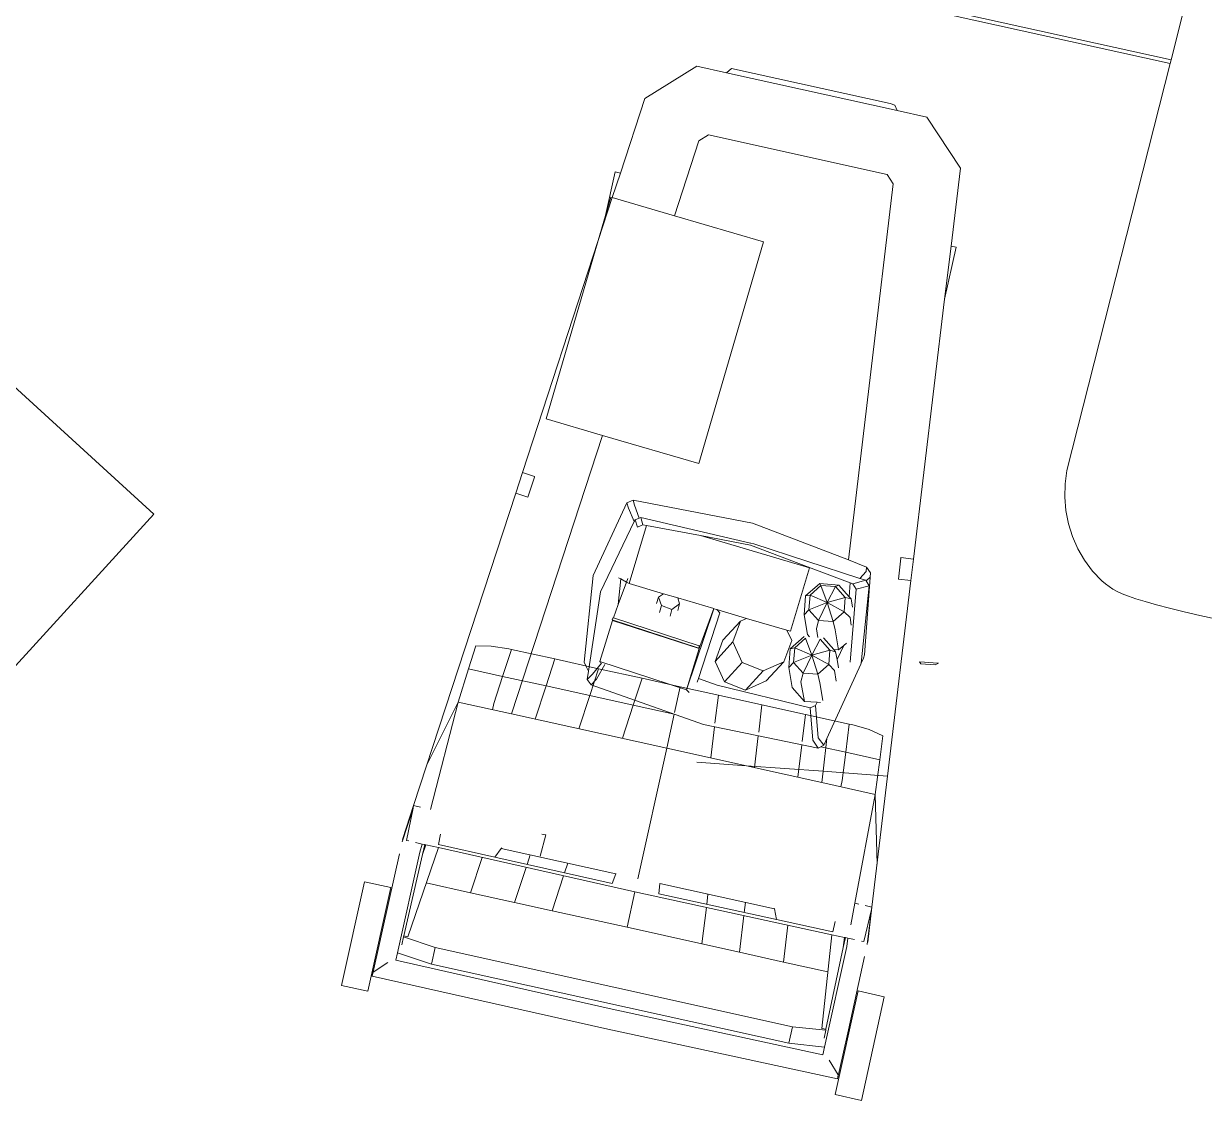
# Model space of a CAD drawing. Header units: metres. Extents: x 750 to 3116, y -341 to 1465.
# Drawn here: x 1561.504 to 1562.632, y 34.204 to 35.231 of the extents above; entities that cross this region are included whole.
import ezdxf

# ---------------------------------------------------------------- set-up
doc = ezdxf.new("R2010")
doc.units = ezdxf.units.M
doc.layers.add('Furniture', color=44, linetype='Continuous', lineweight=5)

# ---------------------------------------------------------------- blocks, each defined once
blk = doc.blocks.new('wall selves')
at = {"layer": 'Furniture'}
for p, q in [((11493426.9102, 4446031.7865), (11493426.9102, 4446032.5155)), ((11493426.9102, 4446032.5155), (11493427.3476, 4446032.5155))]:
    blk.add_line(p, q, dxfattribs=at)
blk = doc.blocks.new('Shop counter')
at = {"layer": 'Furniture'}
for p, q in [((11493452.1493, 4446047.9923), (11493452.1365, 4446047.97)), ((11493452.2371, 4446047.9417), (11493452.1493, 4446047.9923)), ((11493452.1365, 4446047.97), (11493452.1696, 4446047.951)), ((11493452.0346, 4446047.7651), (11493452.149, 4446047.9616)), ((11493452.149, 4446047.9616), (11493452.1523, 4446047.9597)), ((11493452.149, 4446047.9616), (11493452.1691, 4446047.9501)), ((11493452.1523, 4446047.9597), (11493452.157, 4446047.9437)), ((11493452.1696, 4446047.951), (11493452.1691, 4446047.9501)), ((11493452.1907, 4446047.9377), (11493452.1691, 4446047.9501)), ((11493452.1696, 4446047.951), (11493452.1912, 4446047.9385)), ((11493452.0516, 4446047.7553), (11493452.1566, 4446047.9358)), ((11493452.163, 4446047.9321), (11493452.1428, 4446047.9044)), ((11493452.1566, 4446047.9358), (11493452.163, 4446047.9321)), ((11493452.163, 4446047.9321), (11493452.2482, 4446047.883)), ((11493452.1912, 4446047.9385), (11493452.1907, 4446047.9377)), ((11493452.2526, 4446047.902), (11493452.1907, 4446047.9377)), ((11493452.2243, 4446047.9194), (11493452.1912, 4446047.9385)), ((11493452.2371, 4446047.9417), (11493452.2243, 4446047.9194)), ((11493452.1757, 4446047.922), (11493452.1568, 4446047.8963)), ((11493452.1757, 4446047.922), (11493452.1691, 4446047.9259)), ((11493452.1744, 4446047.9183), (11493452.1767, 4446047.9214)), ((11493452.1767, 4446047.9214), (11493452.1757, 4446047.922)), ((11493452.2453, 4446047.8812), (11493452.1767, 4446047.9214)), ((11493452.2469, 4446047.8647), (11493452.1744, 4446047.9183)), ((11493451.9683, 4446047.6017), (11493452.1428, 4446047.9044)), ((11493452.1568, 4446047.8963), (11493452.1428, 4446047.9044)), ((11493451.9824, 4446047.5935), (11493452.1568, 4446047.8963)), ((11493452.2183, 4446047.8859), (11493452.1967, 4446047.8484)), ((11493452.2627, 4446047.8918), (11493452.2615, 4446047.8898)), ((11493452.2627, 4446047.896), (11493452.2902, 4446047.8764)), ((11493452.2627, 4446047.8918), (11493452.2902, 4446047.8764)), ((11493452.2923, 4446047.8752), (11493452.2648, 4446047.8949)), ((11493452.2531, 4446047.8754), (11493452.2453, 4446047.8812)), ((11493452.2537, 4446047.8763), (11493452.2453, 4446047.8812)), ((11493452.2531, 4446047.8754), (11493452.2469, 4446047.8647)), ((11493452.2482, 4446047.883), (11493452.2548, 4446047.8783)), ((11493452.2537, 4446047.8763), (11493452.2531, 4446047.8754)), ((11493452.2548, 4446047.8783), (11493452.2537, 4446047.8763)), ((11493452.2581, 4446047.8839), (11493452.2548, 4446047.8783)), ((11493452.2923, 4446047.8752), (11493452.2889, 4446047.8694)), ((11493452.2902, 4446047.8764), (11493452.2923, 4446047.8752)), ((11493452.3947, 4446047.8019), (11493452.2923, 4446047.8752)), ((11493452.2469, 4446047.8647), (11493452.1503, 4446047.6984)), ((11493452.2498, 4446047.8637), (11493452.2221, 4446047.816)), ((11493452.2586, 4446047.8587), (11493452.2498, 4446047.8637)), ((11493452.2839, 4446047.8608), (11493452.2662, 4446047.8718)), ((11493452.2859, 4446047.8643), (11493452.2839, 4446047.8608)), ((11493452.3737, 4446047.805), (11493452.2839, 4446047.8608)), ((11493452.1967, 4446047.8484), (11493452.1751, 4446047.8109)), ((11493452.2254, 4446047.8276), (11493452.1967, 4446047.8484)), ((11493452.3737, 4446047.805), (11493452.3257, 4446047.8513)), ((11493452.6702, 4446047.8272), (11493452.6712, 4446047.8145)), ((11493452.1751, 4446047.8109), (11493452.1568, 4446047.7792)), ((11493452.2221, 4446047.816), (11493452.1644, 4446047.7167)), ((11493452.2282, 4446047.8076), (11493452.1723, 4446047.7106)), ((11493452.2038, 4446047.7905), (11493452.1751, 4446047.8109)), ((11493452.2221, 4446047.816), (11493452.2282, 4446047.8076)), ((11493452.2282, 4446047.8076), (11493452.2285, 4446047.8071)), ((11493452.6712, 4446047.8145), (11493452.6737, 4446047.8019)), ((11493452.3737, 4446047.805), (11493452.3477, 4446047.7597)), ((11493452.3947, 4446047.8019), (11493452.3565, 4446047.7534)), ((11493452.4012, 4446047.786), (11493452.3737, 4446047.805)), ((11493452.5476, 4446047.6925), (11493452.3947, 4446047.8019)), ((11493452.6737, 4446047.8019), (11493452.6775, 4446047.7898)), ((11493452.2141, 4446047.7832), (11493452.2062, 4446047.7888)), ((11493452.3845, 4446047.7571), (11493452.4012, 4446047.786)), ((11493452.4199, 4446047.7726), (11493452.4012, 4446047.786)), ((11493452.6775, 4446047.7898), (11493452.6826, 4446047.7781)), ((11493452.1568, 4446047.7792), (11493452.1203, 4446047.7157)), ((11493452.1568, 4446047.7792), (11493452.1854, 4446047.7588)), ((11493452.3624, 4446047.7729), (11493452.3569, 4446047.7759)), ((11493452.3624, 4446047.7729), (11493452.3845, 4446047.7571)), ((11493452.6826, 4446047.7781), (11493452.689, 4446047.767)), ((11493452.0346, 4446047.7651), (11493451.9219, 4446047.5675)), ((11493452.4199, 4446047.7726), (11493452.4155, 4446047.759)), ((11493452.4952, 4446047.753), (11493452.5039, 4446047.7639)), ((11493452.5037, 4446047.7611), (11493452.507, 4446047.7653)), ((11493452.5039, 4446047.7639), (11493452.507, 4446047.7653)), ((11493452.689, 4446047.767), (11493452.6965, 4446047.7567)), ((11493452.0516, 4446047.7553), (11493451.9481, 4446047.5739)), ((11493452.1878, 4446047.7571), (11493452.1958, 4446047.7514)), ((11493452.3477, 4446047.7597), (11493452.311, 4446047.6958)), ((11493452.3565, 4446047.7534), (11493452.311, 4446047.6958)), ((11493452.3477, 4446047.7597), (11493452.3565, 4446047.7534)), ((11493452.3565, 4446047.7534), (11493452.3821, 4446047.735)), ((11493452.3724, 4446047.7361), (11493452.3845, 4446047.7571)), ((11493452.3845, 4446047.7571), (11493452.4065, 4446047.7413)), ((11493452.4155, 4446047.759), (11493452.4079, 4446047.7436)), ((11493452.4957, 4446047.7509), (11493452.4952, 4446047.753)), ((11493452.4957, 4446047.7509), (11493452.4987, 4446047.7547)), ((11493452.4987, 4446047.7547), (11493452.5037, 4446047.7611)), ((11493452.6965, 4446047.7567), (11493452.7052, 4446047.7473)), ((11493452.3361, 4446047.7396), (11493452.3615, 4446047.7214)), ((11493452.4065, 4446047.7413), (11493452.3853, 4446047.7044)), ((11493452.4079, 4446047.7436), (11493452.4065, 4446047.7413)), ((11493452.7052, 4446047.7473), (11493452.7149, 4446047.739)), ((11493452.7149, 4446047.739), (11493452.7254, 4446047.7317)), ((11493452.3124, 4446047.6389), (11493452.3696, 4446047.7349)), ((11493452.3696, 4446047.7349), (11493452.3753, 4446047.7372)), ((11493452.3696, 4446047.7349), (11493452.3717, 4446047.7261)), ((11493452.3753, 4446047.7372), (11493452.3771, 4446047.7284)), ((11493452.3821, 4446047.735), (11493452.3753, 4446047.7372)), ((11493452.3771, 4446047.7284), (11493452.3981, 4446047.7058)), ((11493452.4564, 4446047.7111), (11493452.3821, 4446047.735)), ((11493452.7254, 4446047.7317), (11493453.0788, 4446047.5423)), ((11493452.1723, 4446047.7106), (11493452.1644, 4446047.7167)), ((11493452.3642, 4446047.7195), (11493452.3853, 4446047.7044)), ((11493452.3717, 4446047.7261), (11493452.3928, 4446047.7035)), ((11493452.0837, 4446047.6523), (11493452.1203, 4446047.7157)), ((11493452.1203, 4446047.7157), (11493452.1503, 4446047.6984)), ((11493452.1203, 4446047.7157), (11493452.1503, 4446047.6984)), ((11493452.1724, 4446047.7106), (11493452.1723, 4446047.7106)), ((11493452.3928, 4446047.7035), (11493452.3981, 4446047.7058)), ((11493452.3981, 4446047.7058), (11493452.4013, 4446047.7048)), ((11493452.4032, 4446047.7072), (11493452.4013, 4446047.7048)), ((11493452.4062, 4446047.7077), (11493452.4168, 4446047.6941)), ((11493452.4571, 4446047.7106), (11493452.4564, 4446047.7111)), ((11493452.4623, 4446047.709), (11493452.4571, 4446047.7106)), ((11493452.5169, 4446047.6665), (11493452.4571, 4446047.7106)), ((11493452.4652, 4446047.7075), (11493452.4623, 4446047.709)), ((11493452.527, 4446047.6591), (11493452.4652, 4446047.7075)), ((11493452.0549, 4446047.5314), (11493452.1503, 4446047.6984)), ((11493452.2722, 4446047.6282), (11493452.311, 4446047.6958)), ((11493452.2816, 4446047.6586), (11493452.311, 4446047.6958)), ((11493452.3149, 4446047.7026), (11493452.3397, 4446047.6849)), ((11493452.3488, 4446047.6233), (11493452.3928, 4446047.7035)), ((11493452.3853, 4446047.7044), (11493452.364, 4446047.6675)), ((11493452.4013, 4446047.7048), (11493452.3938, 4446047.6954)), ((11493452.4053, 4446047.6802), (11493452.3938, 4446047.6954)), ((11493452.3938, 4446047.6954), (11493452.3956, 4446047.6775)), ((11493452.4168, 4446047.6941), (11493452.4215, 4446047.6872)), ((11493452.4284, 4446047.7047), (11493452.435, 4446047.6966)), ((11493452.435, 4446047.6966), (11493452.4354, 4446047.6886)), ((11493452.4393, 4446047.6978), (11493452.4442, 4446047.6914)), ((11493452.4509, 4446047.7023), (11493452.5062, 4446047.6596)), ((11493452.2722, 4446047.6282), (11493452.1615, 4446047.692)), ((11493452.3425, 4446047.6829), (11493452.364, 4446047.6675)), ((11493452.4215, 4446047.6872), (11493452.4128, 4446047.6763)), ((11493452.4354, 4446047.6886), (11493452.4215, 4446047.6872)), ((11493452.4215, 4446047.6872), (11493452.431, 4446047.6706)), ((11493452.4354, 4446047.6886), (11493452.431, 4446047.6706)), ((11493452.446, 4446047.6802), (11493452.4354, 4446047.6886)), ((11493452.4442, 4446047.6914), (11493452.4584, 4446047.687)), ((11493452.4442, 4446047.6914), (11493452.4488, 4446047.6852)), ((11493452.446, 4446047.6802), (11493452.4488, 4446047.6852)), ((11493452.4491, 4446047.6825), (11493452.4488, 4446047.6852)), ((11493452.4521, 4446047.6862), (11493452.4491, 4446047.6825)), ((11493452.4584, 4446047.687), (11493452.4521, 4446047.6862)), ((11493452.4521, 4446047.6862), (11493452.464, 4446047.6709)), ((11493452.4619, 4446047.6874), (11493452.4584, 4446047.687)), ((11493452.5476, 4446047.6925), (11493452.5405, 4446047.6827)), ((11493452.5405, 4446047.6827), (11493452.5567, 4446047.6711)), ((11493452.5476, 4446047.6925), (11493452.5643, 4446047.6806)), ((11493452.0846, 4446047.5774), (11493452.1415, 4446047.6771)), ((11493452.0949, 4446047.5763), (11493452.1508, 4446047.6733)), ((11493452.1508, 4446047.6733), (11493452.1415, 4446047.6771)), ((11493452.1509, 4446047.6732), (11493452.1508, 4446047.6733)), ((11493452.3956, 4446047.6775), (11493452.4076, 4446047.6626)), ((11493452.4053, 4446047.6802), (11493452.4128, 4446047.6763)), ((11493452.414, 4446047.6625), (11493452.4128, 4446047.6763)), ((11493452.4128, 4446047.6763), (11493452.431, 4446047.6706)), ((11493452.446, 4446047.6802), (11493452.431, 4446047.6706)), ((11493452.4477, 4446047.6663), (11493452.446, 4446047.6802)), ((11493452.4508, 4446047.6678), (11493452.4491, 4446047.6825)), ((11493452.4775, 4446047.6792), (11493452.4822, 4446047.6735)), ((11493452.4822, 4446047.6735), (11493452.4825, 4446047.6655)), ((11493452.5643, 4446047.6806), (11493452.5572, 4446047.6707)), ((11493452.7675, 4446047.5351), (11493452.5643, 4446047.6806)), ((11493452.2937, 4446047.6657), (11493452.318, 4446047.6483)), ((11493452.364, 4446047.6675), (11493452.3427, 4446047.6306)), ((11493452.4076, 4446047.6626), (11493452.414, 4446047.6625)), ((11493452.4076, 4446047.6626), (11493452.4215, 4446047.6513)), ((11493452.414, 4446047.6625), (11493452.431, 4446047.6706)), ((11493452.4251, 4446047.654), (11493452.414, 4446047.6625)), ((11493452.4251, 4446047.654), (11493452.431, 4446047.6706)), ((11493452.431, 4446047.6706), (11493452.4477, 4446047.6663)), ((11493452.439, 4446047.6554), (11493452.431, 4446047.6706)), ((11493452.4525, 4446047.657), (11493452.4475, 4446047.6636)), ((11493452.4686, 4446047.664), (11493452.4599, 4446047.6532)), ((11493452.464, 4446047.6709), (11493452.4686, 4446047.664)), ((11493452.4825, 4446047.6655), (11493452.4686, 4446047.664)), ((11493452.4686, 4446047.664), (11493452.4781, 4446047.6475)), ((11493452.4825, 4446047.6655), (11493452.4781, 4446047.6475)), ((11493452.4932, 4446047.657), (11493452.4825, 4446047.6655)), ((11493452.4912, 4446047.6684), (11493452.496, 4446047.6621)), ((11493452.4932, 4446047.657), (11493452.496, 4446047.6621)), ((11493452.4963, 4446047.6594), (11493452.496, 4446047.6621)), ((11493452.5062, 4446047.6596), (11493452.5169, 4446047.6665)), ((11493452.5078, 4446047.6537), (11493452.5185, 4446047.6605)), ((11493452.5185, 4446047.6605), (11493452.516, 4446047.655)), ((11493452.5169, 4446047.6665), (11493452.5183, 4446047.6612)), ((11493452.5237, 4446047.6616), (11493452.5183, 4446047.6612)), ((11493452.5183, 4446047.6612), (11493452.5185, 4446047.6605)), ((11493452.527, 4446047.6591), (11493452.5237, 4446047.6616)), ((11493452.5572, 4446047.6707), (11493452.5566, 4446047.6709)), ((11493452.5567, 4446047.6711), (11493452.5572, 4446047.6707)), ((11493452.0654, 4446047.6205), (11493452.0837, 4446047.6523)), ((11493452.0837, 4446047.6523), (11493452.1156, 4446047.6378)), ((11493452.3835, 4446047.6551), (11493452.3637, 4446047.6466)), ((11493452.4084, 4446047.6552), (11493452.3835, 4446047.6551)), ((11493452.3888, 4446047.6464), (11493452.4084, 4446047.6552)), ((11493452.4084, 4446047.6552), (11493452.4284, 4446047.6471)), ((11493452.4251, 4446047.654), (11493452.4215, 4446047.6513)), ((11493452.4395, 4446047.6533), (11493452.4215, 4446047.6513)), ((11493452.4251, 4446047.654), (11493452.439, 4446047.6554)), ((11493452.4425, 4446047.6572), (11493452.4428, 4446047.6543)), ((11493452.4428, 4446047.6543), (11493452.4547, 4446047.6394)), ((11493452.4525, 4446047.657), (11493452.4599, 4446047.6532)), ((11493452.4599, 4446047.6532), (11493452.4781, 4446047.6475)), ((11493452.4611, 4446047.6394), (11493452.4599, 4446047.6532)), ((11493452.516, 4446047.655), (11493452.4721, 4446047.5581)), ((11493452.4932, 4446047.657), (11493452.4781, 4446047.6475)), ((11493452.5068, 4446047.6512), (11493452.491, 4446047.6116)), ((11493452.4948, 4446047.6432), (11493452.4932, 4446047.657)), ((11493452.4963, 4446047.6594), (11493452.5068, 4446047.6512)), ((11493452.4979, 4446047.6446), (11493452.4963, 4446047.6594)), ((11493452.5062, 4446047.6596), (11493452.5078, 4446047.6537)), ((11493452.5078, 4446047.6537), (11493452.5068, 4446047.6512)), ((11493452.5252, 4446047.6551), (11493452.516, 4446047.655)), ((11493452.5285, 4446047.6526), (11493452.5217, 4446047.6352)), ((11493452.5285, 4446047.6526), (11493452.5252, 4446047.6551)), ((11493452.5285, 4446047.6526), (11493452.527, 4446047.6591)), ((11493452.2681, 4446047.5342), (11493452.3124, 4446047.6389)), ((11493452.3208, 4446047.6462), (11493452.3427, 4446047.6306)), ((11493452.3637, 4446047.6466), (11493452.3559, 4446047.6263)), ((11493452.3888, 4446047.6464), (11493452.3637, 4446047.6466)), ((11493452.381, 4446047.6265), (11493452.3888, 4446047.6464)), ((11493452.4284, 4446047.6471), (11493452.4326, 4446047.6372)), ((11493452.4342, 4446047.6404), (11493452.4326, 4446047.6372)), ((11493452.491, 4446047.6129), (11493452.4342, 4446047.6404)), ((11493452.4547, 4446047.6394), (11493452.4687, 4446047.6281)), ((11493452.4547, 4446047.6394), (11493452.4611, 4446047.6394)), ((11493452.4611, 4446047.6394), (11493452.4781, 4446047.6475)), ((11493452.4722, 4446047.6309), (11493452.4611, 4446047.6394)), ((11493452.4722, 4446047.6309), (11493452.4781, 4446047.6475)), ((11493452.4861, 4446047.6323), (11493452.4781, 4446047.6475)), ((11493452.4781, 4446047.6475), (11493452.4948, 4446047.6432)), ((11493452.4861, 4446047.6323), (11493452.4948, 4446047.6432)), ((11493452.4867, 4446047.6302), (11493452.4979, 4446047.6446)), ((11493452.4948, 4446047.6432), (11493452.4979, 4446047.6446)), ((11493452.1184, 4446047.6365), (11493452.1273, 4446047.6325)), ((11493452.1963, 4446047.497), (11493452.2722, 4446047.6282)), ((11493452.2722, 4446047.6282), (11493452.3007, 4446047.6117)), ((11493452.2722, 4446047.6282), (11493452.3007, 4446047.6117)), ((11493452.3427, 4446047.6306), (11493452.3241, 4446047.5983)), ((11493452.3559, 4446047.6263), (11493452.381, 4446047.6265)), ((11493452.3559, 4446047.6263), (11493452.3644, 4446047.6065)), ((11493452.3897, 4446047.6065), (11493452.381, 4446047.6265)), ((11493452.4326, 4446047.6372), (11493452.415, 4446047.601)), ((11493452.4722, 4446047.6309), (11493452.4687, 4446047.6281)), ((11493452.4867, 4446047.6302), (11493452.4687, 4446047.6281)), ((11493452.4722, 4446047.6309), (11493452.4861, 4446047.6323)), ((11493452.5217, 4446047.6352), (11493452.4859, 4446047.5441)), ((11493452.4867, 4446047.6302), (11493452.4861, 4446047.6323)), ((11493452.5217, 4446047.6352), (11493452.8157, 4446047.4247)), ((11493452.0438, 4446047.5831), (11493452.0654, 4446047.6205)), ((11493452.0975, 4446047.606), (11493452.0654, 4446047.6205)), ((11493452.3416, 4446047.6057), (11493452.3488, 4446047.6233)), ((11493452.109, 4446047.6007), (11493452.1002, 4446047.6047)), ((11493452.133, 4446047.5989), (11493452.1146, 4446047.6087)), ((11493452.3007, 4446047.6117), (11493452.2808, 4446047.5771)), ((11493452.29, 4446047.5253), (11493452.3259, 4446047.6048)), ((11493452.3007, 4446047.6117), (11493452.3013, 4446047.6127)), ((11493452.3007, 4446047.6117), (11493452.3009, 4446047.6117)), ((11493452.3007, 4446047.6117), (11493452.3009, 4446047.6117)), ((11493452.3024, 4446047.6108), (11493452.3241, 4446047.5983)), ((11493452.3024, 4446047.6108), (11493452.3241, 4446047.5983)), ((11493452.3259, 4446047.6048), (11493452.3257, 4446047.6083)), ((11493452.3259, 4446047.6048), (11493452.3632, 4446047.587)), ((11493452.3259, 4446047.6048), (11493452.4008, 4446047.5718)), ((11493452.3383, 4446047.6072), (11493452.3416, 4446047.6057)), ((11493452.3416, 4446047.6057), (11493452.4017, 4446047.5787)), ((11493452.3644, 4446047.6065), (11493452.3897, 4446047.6065)), ((11493452.3644, 4446047.6065), (11493452.3844, 4446047.5984)), ((11493452.4092, 4446047.5985), (11493452.3897, 4446047.6065)), ((11493452.4435, 4446047.5152), (11493452.491, 4446047.6129)), ((11493452.491, 4446047.6116), (11493452.4691, 4446047.5565)), ((11493452.491, 4446047.6116), (11493452.491, 4446047.6129)), ((11493451.9545, 4446047.5702), (11493451.9683, 4446047.6017)), ((11493451.9824, 4446047.5935), (11493451.9683, 4446047.6017)), ((11493451.9696, 4446047.5643), (11493451.9824, 4446047.5935)), ((11493452.131, 4446047.5955), (11493452.133, 4446047.5989)), ((11493452.3055, 4446047.566), (11493452.3241, 4446047.5983)), ((11493452.3844, 4446047.5984), (11493452.4092, 4446047.5985)), ((11493452.415, 4446047.601), (11493452.4021, 4446047.5744)), ((11493452.415, 4446047.601), (11493452.4092, 4446047.5985)), ((11493452.0222, 4446047.5456), (11493452.0438, 4446047.5831)), ((11493452.0762, 4446047.5687), (11493452.0438, 4446047.5831)), ((11493452.2506, 4446047.5908), (11493452.2808, 4446047.5771)), ((11493452.3272, 4446047.5079), (11493452.3632, 4446047.587)), ((11493452.3632, 4446047.5867), (11493452.3273, 4446047.5073)), ((11493452.3297, 4446047.5068), (11493452.3651, 4446047.5855)), ((11493452.3632, 4446047.587), (11493452.365, 4446047.5862)), ((11493452.3632, 4446047.5867), (11493452.3632, 4446047.587)), ((11493452.3647, 4446047.5857), (11493452.3632, 4446047.5867)), ((11493452.3647, 4446047.5857), (11493452.3648, 4446047.5858)), ((11493452.3648, 4446047.5857), (11493452.3647, 4446047.5857)), ((11493452.3648, 4446047.5857), (11493452.3648, 4446047.5857)), ((11493452.3651, 4446047.5855), (11493452.3648, 4446047.5857)), ((11493452.365, 4446047.5862), (11493452.3651, 4446047.5855)), ((11493452.365, 4446047.5862), (11493452.4008, 4446047.5717)), ((11493451.8956, 4446047.5519), (11493451.9084, 4446047.5742)), ((11493451.9415, 4446047.5551), (11493451.9084, 4446047.5742)), ((11493451.9481, 4446047.5739), (11493451.9545, 4446047.5702)), ((11493451.9545, 4446047.5702), (11493452.0397, 4446047.5212)), ((11493452.0572, 4446047.5295), (11493452.0846, 4446047.5774)), ((11493452.0846, 4446047.5774), (11493452.0949, 4446047.5763)), ((11493452.0949, 4446047.5763), (11493452.0955, 4446047.5762)), ((11493452.2808, 4446047.5771), (11493452.2595, 4446047.5402)), ((11493452.2808, 4446047.5771), (11493452.3055, 4446047.566)), ((11493452.4008, 4446047.5717), (11493452.3851, 4446047.5394)), ((11493452.4021, 4446047.5744), (11493452.4008, 4446047.5718)), ((11493452.4008, 4446047.5718), (11493452.4008, 4446047.5717)), ((11493452.4017, 4446047.5787), (11493452.4021, 4446047.5744)), ((11493451.9219, 4446047.5675), (11493451.9253, 4446047.5657)), ((11493451.9219, 4446047.5675), (11493451.942, 4446047.556)), ((11493451.9253, 4446047.5657), (11493451.9415, 4446047.5696)), ((11493451.9696, 4446047.5643), (11493451.963, 4446047.5681)), ((11493451.9706, 4446047.5637), (11493451.9696, 4446047.5643)), ((11493451.9722, 4446047.5673), (11493451.9706, 4446047.5637)), ((11493452.0399, 4446047.5246), (11493451.9706, 4446047.5637)), ((11493451.9722, 4446047.5673), (11493452.0549, 4446047.5314)), ((11493452.2842, 4446047.5291), (11493452.3055, 4446047.566)), ((11493451.9833, 4446047.5013), (11493451.8956, 4446047.5519)), ((11493451.9415, 4446047.5551), (11493451.942, 4446047.556)), ((11493451.9415, 4446047.5551), (11493451.9631, 4446047.5427)), ((11493451.9636, 4446047.5435), (11493451.942, 4446047.556)), ((11493452.2292, 4446047.5539), (11493452.2595, 4446047.5402)), ((11493452.3821, 4446047.5445), (11493452.3763, 4446047.5475)), ((11493452.4706, 4446047.5555), (11493452.4179, 4446047.4614)), ((11493452.4691, 4446047.5565), (11493452.4435, 4446047.5152)), ((11493452.4707, 4446047.5556), (11493452.4706, 4446047.5555)), ((11493452.4707, 4446047.5557), (11493452.4721, 4446047.5581)), ((11493452.4707, 4446047.5556), (11493452.4707, 4446047.5557)), ((11493451.9631, 4446047.5427), (11493451.9636, 4446047.5435)), ((11493451.9631, 4446047.5427), (11493451.9962, 4446047.5236)), ((11493452.0255, 4446047.5079), (11493451.9636, 4446047.5435)), ((11493452.2595, 4446047.5402), (11493452.2383, 4446047.5033)), ((11493452.2595, 4446047.5402), (11493452.2842, 4446047.5291)), ((11493452.3674, 4446047.5456), (11493452.3732, 4446047.5426)), ((11493452.3692, 4446047.5327), (11493452.3732, 4446047.5426)), ((11493452.3732, 4446047.5426), (11493452.3821, 4446047.5445)), ((11493452.3851, 4446047.5394), (11493452.3789, 4446047.5267)), ((11493452.3821, 4446047.5445), (11493452.3851, 4446047.5394)), ((11493452.4859, 4446047.5441), (11493452.4251, 4446047.4449)), ((11493453.0788, 4446047.5423), (11493452.7219, 4446046.923)), ((11493452.725, 4446046.9213), (11493453.0819, 4446047.5407)), ((11493453.0788, 4446047.5423), (11493453.0819, 4446047.5407)), ((11493453.0819, 4446047.5407), (11493453.1222, 4446047.5191)), ((11493452.0488, 4446047.5207), (11493452.0549, 4446047.5314)), ((11493452.0659, 4446047.5243), (11493452.0572, 4446047.5295)), ((11493452.263, 4446047.4921), (11493452.2842, 4446047.5291)), ((11493452.2681, 4446047.5342), (11493452.2755, 4446047.5344)), ((11493452.2692, 4446047.5281), (11493452.2681, 4446047.5342)), ((11493452.2765, 4446047.5283), (11493452.2692, 4446047.5281)), ((11493452.2759, 4446047.5236), (11493452.2692, 4446047.5281)), ((11493452.2911, 4446047.5307), (11493452.2755, 4446047.5344)), ((11493452.2901, 4446047.5276), (11493452.2765, 4446047.5283)), ((11493452.29, 4446047.5266), (11493452.29, 4446047.5253)), ((11493452.3272, 4446047.5079), (11493452.29, 4446047.5253)), ((11493452.363, 4446047.5357), (11493452.3692, 4446047.5327)), ((11493452.3789, 4446047.5267), (11493452.3639, 4446047.4957)), ((11493452.3674, 4446047.5281), (11493452.3732, 4446047.5251)), ((11493452.3732, 4446047.5251), (11493452.3692, 4446047.5327)), ((11493452.3789, 4446047.5267), (11493452.3732, 4446047.5251)), ((11493452.8089, 4446047.5055), (11493452.7675, 4446047.5351)), ((11493452.8114, 4446047.5098), (11493452.7675, 4446047.5351)), ((11493451.9833, 4446047.5013), (11493451.9962, 4446047.5236)), ((11493452.0397, 4446047.5212), (11493452.0471, 4446047.5178)), ((11493452.0399, 4446047.5246), (11493452.0488, 4446047.5207)), ((11493452.0483, 4446047.5198), (11493452.0399, 4446047.5246)), ((11493452.0439, 4446047.5121), (11493452.0471, 4446047.5178)), ((11493452.0471, 4446047.5178), (11493452.0483, 4446047.5198)), ((11493452.0483, 4446047.5198), (11493452.0488, 4446047.5207)), ((11493452.2079, 4446047.517), (11493452.2383, 4446047.5033)), ((11493452.2759, 4446047.5236), (11493452.278, 4446047.5184)), ((11493452.3396, 4446047.4809), (11493452.2759, 4446047.5236)), ((11493452.278, 4446047.5184), (11493452.2796, 4446047.5147)), ((11493452.3463, 4446047.4652), (11493452.2796, 4446047.5147)), ((11493452.4435, 4446047.5152), (11493452.416, 4446047.4707)), ((11493452.0394, 4446047.5042), (11493452.0405, 4446047.5062)), ((11493452.0394, 4446047.5042), (11493452.0665, 4446047.4882)), ((11493452.2383, 4446047.5033), (11493452.217, 4446047.4664)), ((11493452.2383, 4446047.5033), (11493452.263, 4446047.4921)), ((11493452.3273, 4446047.5073), (11493452.3272, 4446047.5079)), ((11493452.3273, 4446047.5073), (11493452.3296, 4446047.5065)), ((11493452.3296, 4446047.5065), (11493452.3297, 4446047.5068)), ((11493452.3422, 4446047.5016), (11493452.3297, 4446047.5068)), ((11493452.8114, 4446047.5098), (11493452.8089, 4446047.5055)), ((11493452.8089, 4446047.5055), (11493452.8699, 4446047.4619)), ((11493452.0357, 4446047.502), (11493452.0665, 4446047.4882)), ((11493452.0686, 4446047.4869), (11493452.0377, 4446047.5008)), ((11493452.0686, 4446047.4869), (11493452.0719, 4446047.4928)), ((11493452.1701, 4446047.4517), (11493452.0768, 4446047.5014)), ((11493452.1701, 4446047.4517), (11493452.1963, 4446047.497)), ((11493452.1963, 4446047.497), (11493452.4512, 4446047.3818)), ((11493452.2417, 4446047.4552), (11493452.263, 4446047.4921)), ((11493452.3618, 4446047.4871), (11493452.3422, 4446047.5016)), ((11493452.3632, 4446047.493), (11493452.3422, 4446047.5016)), ((11493452.3618, 4446047.4871), (11493452.3632, 4446047.493)), ((11493452.3666, 4446047.4916), (11493452.3632, 4446047.493)), ((11493452.3634, 4446047.4936), (11493452.3639, 4446047.4957)), ((11493452.3639, 4446047.4957), (11493452.416, 4446047.4707)), ((11493452.3666, 4446047.4916), (11493452.3666, 4446047.4918)), ((11493452.0665, 4446047.4882), (11493452.0686, 4446047.4869)), ((11493452.3547, 4446047.3577), (11493452.0686, 4446047.4869)), ((11493452.1923, 4446047.4776), (11493452.1869, 4446047.4808)), ((11493452.4108, 4446047.4595), (11493452.3396, 4446047.4809)), ((11493452.3612, 4446047.4847), (11493452.3618, 4446047.4871)), ((11493452.1701, 4446047.4517), (11493452.106, 4446047.47)), ((11493452.1923, 4446047.4776), (11493452.217, 4446047.4664)), ((11493452.416, 4446047.4707), (11493452.4141, 4446047.4677)), ((11493452.217, 4446047.4664), (11493452.2003, 4446047.4374)), ((11493452.217, 4446047.4664), (11493452.2417, 4446047.4552)), ((11493452.4193, 4446047.4424), (11493452.3463, 4446047.4652)), ((11493452.4088, 4446047.4654), (11493452.4124, 4446047.467)), ((11493452.4088, 4446047.4654), (11493452.4125, 4446047.459)), ((11493452.4108, 4446047.4595), (11493452.4166, 4446047.4467)), ((11493452.4125, 4446047.459), (11493452.4108, 4446047.4595)), ((11493452.4124, 4446047.467), (11493452.4141, 4446047.4677)), ((11493452.4166, 4446047.4608), (11493452.4125, 4446047.459)), ((11493452.4141, 4446047.4677), (11493452.4179, 4446047.4614)), ((11493452.4179, 4446047.4614), (11493452.4166, 4446047.4608)), ((11493452.4224, 4446047.4491), (11493452.4166, 4446047.4608)), ((11493452.4934, 4446047.4676), (11493452.4512, 4446047.3818)), ((11493452.6913, 4446047.3705), (11493452.4934, 4446047.4676)), ((11493452.8844, 4446047.4054), (11493452.8699, 4446047.4619)), ((11493452.2003, 4446047.4374), (11493452.1701, 4446047.4517)), ((11493452.2309, 4446047.4387), (11493452.2404, 4446047.4529)), ((11493452.2404, 4446047.4529), (11493452.2417, 4446047.4552)), ((11493452.4166, 4446047.4467), (11493452.4193, 4446047.4424)), ((11493452.4251, 4446047.4449), (11493452.4224, 4446047.4491)), ((11493452.2213, 4446047.428), (11493452.2003, 4446047.4374)), ((11493452.2213, 4446047.428), (11493452.2309, 4446047.4387)), ((11493452.4193, 4446047.4424), (11493452.4251, 4446047.4449)), ((11493452.8157, 4446047.4247), (11493452.8184, 4446047.4143)), ((11493452.7311, 4446047.2629), (11493452.8184, 4446047.4143)), ((11493452.8698, 4446047.3801), (11493452.8844, 4446047.4054)), ((11493452.4512, 4446047.3818), (11493452.4265, 4446047.3315)), ((11493452.8698, 4446047.3801), (11493452.7866, 4446047.2356)), ((11493452.8721, 4446047.3749), (11493452.8698, 4446047.3801)), ((11493452.3547, 4446047.3577), (11493452.3596, 4446047.3688)), ((11493452.3596, 4446047.3688), (11493452.3778, 4446047.3606)), ((11493452.6522, 4446047.291), (11493452.6913, 4446047.3705)), ((11493452.7928, 4446047.2363), (11493452.8702, 4446047.3707)), ((11493452.8721, 4446047.3749), (11493452.8702, 4446047.3707)), ((11493452.3547, 4446047.3577), (11493452.3734, 4446047.3492)), ((11493452.3734, 4446047.3492), (11493452.3784, 4446047.3603)), ((11493452.3778, 4446047.3606), (11493452.3784, 4446047.3603)), ((11493452.3784, 4446047.3603), (11493452.3779, 4446047.3607)), ((11493452.5857, 4446047.2533), (11493452.3734, 4446047.3492)), ((11493452.4265, 4446047.3315), (11493452.5857, 4446047.2533)), ((11493452.625, 4446047.2355), (11493452.6522, 4446047.291)), ((11493452.6522, 4446047.291), (11493452.7208, 4446047.26)), ((11493452.7208, 4446047.26), (11493452.7311, 4446047.2629)), ((11493452.5857, 4446047.2533), (11493452.6082, 4446047.2422)), ((11493452.5857, 4446047.2533), (11493452.625, 4446047.2355)), ((11493452.6082, 4446047.2422), (11493452.6244, 4446047.2343)), ((11493452.645, 4446047.221), (11493452.6082, 4446047.2422)), ((11493452.6244, 4446047.2343), (11493452.625, 4446047.2355)), ((11493452.6475, 4446047.2254), (11493452.625, 4446047.2355)), ((11493452.7866, 4446047.2356), (11493452.772, 4446047.2103)), ((11493452.7928, 4446047.2363), (11493452.7866, 4446047.2356)), ((11493452.645, 4446047.221), (11493452.6475, 4446047.2254)), ((11493452.7158, 4446047.1945), (11493452.6475, 4446047.2254)), ((11493452.772, 4446047.2103), (11493452.7158, 4446047.1945))]:
    blk.add_line(p, q, dxfattribs=at)
blk.add_lwpolyline([(11493452.7173, 4446047.933), (11493452.709, 4446047.9188), (11493452.7014, 4446047.9053), (11493452.6946, 4446047.8927), (11493452.6886, 4446047.8813), (11493452.6836, 4446047.8713), (11493452.6796, 4446047.8629), (11493452.6765, 4446047.8559), (11493452.6742, 4446047.85), (11493452.6726, 4446047.8449), (11493452.6715, 4446047.8403), (11493452.6708, 4446047.8361), (11493452.6704, 4446047.8318), (11493452.6702, 4446047.8272)], dxfattribs=at)

msp = doc.modelspace()

# ---------------------------------------------------------------- block references
at = {"layer": 'Furniture', "color": 252, "true_color": 0x939598, "xscale": -1}
for name, p, rotation in [('Shop counter', (-11033417.6015, -5485948.255), 227.5821484348844), ('wall selves', (5487535.8646, -11034916.7073), 317.5821482812778)]:
    msp.add_blockref(name, p, dxfattribs=dict(at, rotation=rotation))

doc.saveas('drawing.dxf')
